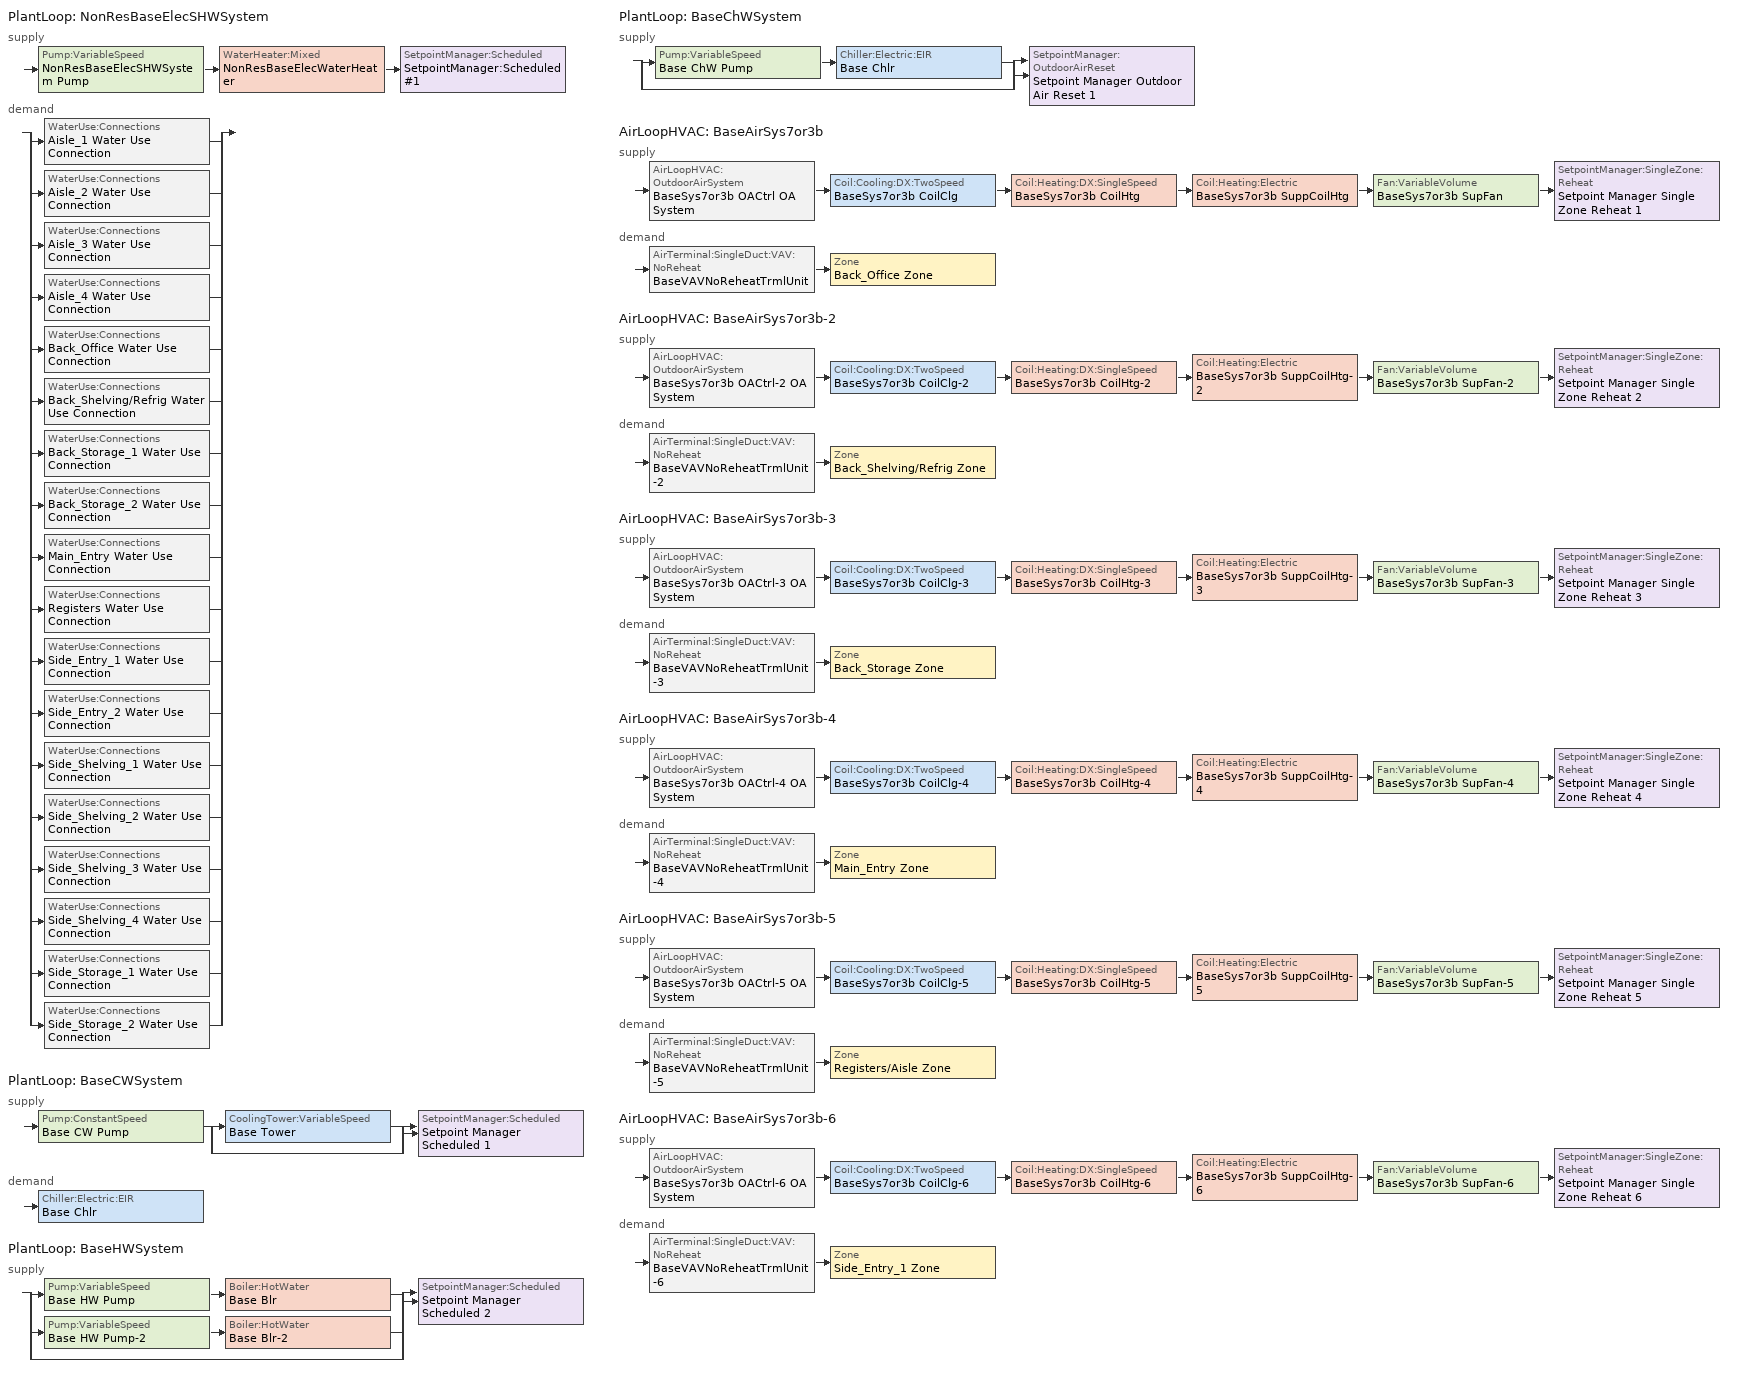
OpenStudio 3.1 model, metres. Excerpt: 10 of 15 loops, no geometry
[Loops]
PlantLoop 'NonResBaseElecSHWSystem'
 supply: Pump:VariableSpeed 'NonResBaseElecSHWSystem Pump' > WaterHeater:Mixed 'NonResBaseElecWaterHeater' > SetpointManager:Scheduled 'SetpointManager:Scheduled #1'
 demand: split
  | WaterUse:Connections 'Aisle_1 Water Use Connection'
  | WaterUse:Connections 'Aisle_2 Water Use Connection'
  | WaterUse:Connections 'Aisle_3 Water Use Connection'
  | WaterUse:Connections 'Aisle_4 Water Use Connection'
  | WaterUse:Connections 'Back_Office Water Use Connection'
  | WaterUse:Connections 'Back_Shelving/Refrig Water Use Connection'
  | WaterUse:Connections 'Back_Storage_1 Water Use Connection'
  | WaterUse:Connections 'Back_Storage_2 Water Use Connection'
  | WaterUse:Connections 'Main_Entry Water Use Connection'
  | WaterUse:Connections 'Registers Water Use Connection'
  | WaterUse:Connections 'Side_Entry_1 Water Use Connection'
  | WaterUse:Connections 'Side_Entry_2 Water Use Connection'
  | WaterUse:Connections 'Side_Shelving_1 Water Use Connection'
  | WaterUse:Connections 'Side_Shelving_2 Water Use Connection'
  | WaterUse:Connections 'Side_Shelving_3 Water Use Connection'
  | WaterUse:Connections 'Side_Shelving_4 Water Use Connection'
  | WaterUse:Connections 'Side_Storage_1 Water Use Connection'
  | WaterUse:Connections 'Side_Storage_2 Water Use Connection'
PlantLoop 'BaseCWSystem'
 supply: Pump:ConstantSpeed 'Base CW Pump' > split
  | CoolingTower:VariableSpeed 'Base Tower'
  | bypass
  join > SetpointManager:Scheduled 'Setpoint Manager Scheduled 1'
 demand: Chiller:Electric:EIR 'Base Chlr'
PlantLoop 'BaseHWSystem'
 supply: split
  | Pump:VariableSpeed 'Base HW Pump' > Boiler:HotWater 'Base Blr'
  | Pump:VariableSpeed 'Base HW Pump-2' > Boiler:HotWater 'Base Blr-2'
  | bypass
  join > SetpointManager:Scheduled 'Setpoint Manager Scheduled 2'
PlantLoop 'BaseChWSystem'
 supply: split
  | Pump:VariableSpeed 'Base ChW Pump' > Chiller:Electric:EIR 'Base Chlr'
  | bypass
  join > SetpointManager:OutdoorAirReset 'Setpoint Manager Outdoor Air Reset 1'
AirLoopHVAC 'BaseAirSys7or3b'
 supply: AirLoopHVAC:OutdoorAirSystem 'BaseSys7or3b OACtrl OA System' > Coil:Cooling:DX:TwoSpeed 'BaseSys7or3b CoilClg' > Coil:Heating:DX:SingleSpeed 'BaseSys7or3b CoilHtg' > Coil:Heating:Electric 'BaseSys7or3b SuppCoilHtg' > Fan:VariableVolume 'BaseSys7or3b SupFan' > SetpointManager:SingleZone:Reheat 'Setpoint Manager Single Zone Reheat 1'
 demand: AirTerminal:SingleDuct:VAV:NoReheat 'BaseVAVNoReheatTrmlUnit' > Zone 'Back_Office Zone'
AirLoopHVAC 'BaseAirSys7or3b-2'
 supply: AirLoopHVAC:OutdoorAirSystem 'BaseSys7or3b OACtrl-2 OA System' > Coil:Cooling:DX:TwoSpeed 'BaseSys7or3b CoilClg-2' > Coil:Heating:DX:SingleSpeed 'BaseSys7or3b CoilHtg-2' > Coil:Heating:Electric 'BaseSys7or3b SuppCoilHtg-2' > Fan:VariableVolume 'BaseSys7or3b SupFan-2' > SetpointManager:SingleZone:Reheat 'Setpoint Manager Single Zone Reheat 2'
 demand: AirTerminal:SingleDuct:VAV:NoReheat 'BaseVAVNoReheatTrmlUnit-2' > Zone 'Back_Shelving/Refrig Zone'
AirLoopHVAC 'BaseAirSys7or3b-3'
 supply: AirLoopHVAC:OutdoorAirSystem 'BaseSys7or3b OACtrl-3 OA System' > Coil:Cooling:DX:TwoSpeed 'BaseSys7or3b CoilClg-3' > Coil:Heating:DX:SingleSpeed 'BaseSys7or3b CoilHtg-3' > Coil:Heating:Electric 'BaseSys7or3b SuppCoilHtg-3' > Fan:VariableVolume 'BaseSys7or3b SupFan-3' > SetpointManager:SingleZone:Reheat 'Setpoint Manager Single Zone Reheat 3'
 demand: AirTerminal:SingleDuct:VAV:NoReheat 'BaseVAVNoReheatTrmlUnit-3' > Zone 'Back_Storage Zone'
AirLoopHVAC 'BaseAirSys7or3b-4'
 supply: AirLoopHVAC:OutdoorAirSystem 'BaseSys7or3b OACtrl-4 OA System' > Coil:Cooling:DX:TwoSpeed 'BaseSys7or3b CoilClg-4' > Coil:Heating:DX:SingleSpeed 'BaseSys7or3b CoilHtg-4' > Coil:Heating:Electric 'BaseSys7or3b SuppCoilHtg-4' > Fan:VariableVolume 'BaseSys7or3b SupFan-4' > SetpointManager:SingleZone:Reheat 'Setpoint Manager Single Zone Reheat 4'
 demand: AirTerminal:SingleDuct:VAV:NoReheat 'BaseVAVNoReheatTrmlUnit-4' > Zone 'Main_Entry Zone'
AirLoopHVAC 'BaseAirSys7or3b-5'
 supply: AirLoopHVAC:OutdoorAirSystem 'BaseSys7or3b OACtrl-5 OA System' > Coil:Cooling:DX:TwoSpeed 'BaseSys7or3b CoilClg-5' > Coil:Heating:DX:SingleSpeed 'BaseSys7or3b CoilHtg-5' > Coil:Heating:Electric 'BaseSys7or3b SuppCoilHtg-5' > Fan:VariableVolume 'BaseSys7or3b SupFan-5' > SetpointManager:SingleZone:Reheat 'Setpoint Manager Single Zone Reheat 5'
 demand: AirTerminal:SingleDuct:VAV:NoReheat 'BaseVAVNoReheatTrmlUnit-5' > Zone 'Registers/Aisle Zone'
AirLoopHVAC 'BaseAirSys7or3b-6'
 supply: AirLoopHVAC:OutdoorAirSystem 'BaseSys7or3b OACtrl-6 OA System' > Coil:Cooling:DX:TwoSpeed 'BaseSys7or3b CoilClg-6' > Coil:Heating:DX:SingleSpeed 'BaseSys7or3b CoilHtg-6' > Coil:Heating:Electric 'BaseSys7or3b SuppCoilHtg-6' > Fan:VariableVolume 'BaseSys7or3b SupFan-6' > SetpointManager:SingleZone:Reheat 'Setpoint Manager Single Zone Reheat 6'
 demand: AirTerminal:SingleDuct:VAV:NoReheat 'BaseVAVNoReheatTrmlUnit-6' > Zone 'Side_Entry_1 Zone'
[SizingPeriod:DesignDay] Barometric Pressure {Pa}=101284; Wind Speed {m/s}=2.3; Wind Direction {deg}=220; Sky Clearness=0; Rain Indicator=0; Snow Indicator=0; Day of Month=21; Day Type=SummerDesignDay; Daylight Saving Time Indicator=0; Humidity Indicating Type=Wetbulb; Dry-Bulb Temperature Range Modifier Type=DefaultMultipliers; Solar Model Indicator=ASHRAETau
Name | Maximum Dry-Bulb Temperature {C} | Daily Dry-Bulb Temperature Range {deltaC} | Humidity Indicating Conditions at Maximum Dry-Bulb | Month | ASHRAE Taub | ASHRAE Taud
SACRAMENTO EXECUTIVE  September .4% Condns DB=>MCWB | 37.9 | 16.8 | 19.8 | 9 | 0.351 | 2.437
SACRAMENTO EXECUTIVE  October .4% Condns DB=>MCWB | 33.5 | 14.6 | 18.2 | 10 | 0.345 | 2.463
[Sizing:Zone] Zone Cooling Design Supply Air Temperature {C}=14; Zone Heating Design Supply Air Temperature {C}=40; Zone Cooling Design Supply Air Humidity Ratio {kg-H2O/kg-air}=0.0085; Zone Heating Design Supply Air Humidity Ratio {kg-H2O/kg-air}=0.008; Zone Heating Sizing Factor=1; Zone Cooling Sizing Factor=1; Cooling Design Air Flow Method=DesignDay; Cooling Minimum Air Flow per Zone Floor Area {m3/s-m2}=0; Cooling Minimum Air Flow {m3/s}=0; Cooling Minimum Air Flow Fraction=0; Heating Maximum Air Flow per Zone Floor Area {m3/s-m2}=0; Heating Maximum Air Flow {m3/s}=0; Account for Dedicated Outdoor Air System=No; Dedicated Outdoor Air System Control Strategy=NeutralSupplyAir; Dedicated Outdoor Air Low Setpoint Temperature for Design {C}=autosize; Dedicated Outdoor Air High Setpoint Temperature for Design {C}=autosize
Name | Zone Cooling Design Supply Air Temperature Input Method | Zone Cooling Design Supply Air Temperature Difference {deltaC} | Zone Heating Design Supply Air Temperature Input Method | Zone Heating Design Supply Air Temperature Difference {deltaC} | Heating Design Air Flow Method | Heating Maximum Air Flow Fraction
Back_Office Zone; Back_Shelving/Refrig Zone; Back_Storage Zone; Main_Entry Zone; Registers/Aisle Zone; Side_Entry_1 Zone | TemperatureDifference | 11.1111 | TemperatureDifference | 13.8889 | DesignDayWithLimit | 0.5
Restroom_1 Zone; Restroom_2 Zone | SupplyAirTemperature | 11.11 | SupplyAirTemperature | 11.11 | DesignDay | 0
[Zone equipment]
Back_Office Zone: BaseVAVNoReheatTrmlUnit
Back_Shelving/Refrig Zone: BaseVAVNoReheatTrmlUnit-2
Back_Storage Zone: BaseVAVNoReheatTrmlUnit-3
Main_Entry Zone: BaseVAVNoReheatTrmlUnit-4
Registers/Aisle Zone: BaseVAVNoReheatTrmlUnit-5
Restroom_1 Zone: Restroom_1 Zone BaseExhFan
Restroom_2 Zone: Restroom_2 Zone BaseExhFan
Side_Entry_1 Zone: BaseVAVNoReheatTrmlUnit-6
[PlantLoop] Glycol Concentration=0; Plant Loop Volume {m3}=Autocalculate; Load Distribution Scheme=Optimal
Name | Maximum Loop Flow Rate {m3/s} | Fluid Type
NonResBaseElecSHWSystem
BaseCWSystem | 1.54785e-07
BaseHWSystem | 6.30662e-08 | Water
BaseChWSystem | 6.30662e-08
[Sizing:Plant] Sizing Option=NonCoincident; Zone Timesteps in Averaging Window=1; Coincident Sizing Factor Mode=None
Name | Loop Type | Design Loop Exit Temperature {C} | Loop Design Temperature Difference {deltaC}
NonResBaseElecSHWSystem | Heating | 57.2222 | 44.4444
BaseCWSystem | Condenser | 27.8333 | 5.55556
BaseHWSystem | Heating | 71.1111 | 22.2222
BaseChWSystem | Cooling | 6.66667 | 11.1111
[WaterHeater:Mixed]
NonResBaseElecWaterHeater: Tank Volume {m3}=0.481175; Setpoint Temperature Schedule=NonResBaseElecWaterHeater Setpoint Temp; Deadband Temperature Difference {deltaC}=2; Maximum Temperature Limit {C}=82.22; Heater Control Type=Cycle; Heater Maximum Capacity {W}=37049.2; Heater Fuel Type=Electricity; Heater Thermal Efficiency=1; Off Cycle Parasitic Fuel Consumption Rate {W}=0; Off Cycle Parasitic Heat Fraction to Tank=0.8; On Cycle Parasitic Fuel Consumption Rate {W}=0; Ambient Temperature Indicator=Schedule; Ambient Temperature Schedule=NonResBaseElecWaterHeater Ambient Temperature; Off Cycle Loss Coefficient to Ambient Temperature {W/K}=2.83454; On Cycle Loss Coefficient to Ambient Temperature {W/K}=2.83454; Use Side Effectiveness=1; Source Side Effectiveness=1; Use Side Design Flow Rate {m3/s}=autosize; Source Side Design Flow Rate {m3/s}=autosize; Indirect Water Heating Recovery Time {hr}=1.5; Source Side Flow Control Mode=IndirectHeatPrimarySetpoint
[Pump:VariableSpeed] Pump Control Type=Intermittent; Skin Loss Radiative Fraction=0.5; Design Power Sizing Method=PowerPerFlowPerPressure; Design Electric Power per Unit Flow Rate {W/(m3/s)}=348701.1; Design Shaft Power per Unit Flow Rate per Unit Head {W-s/m3-Pa}=1.28205; Design Minimum Flow Rate Fraction=0
Name | Rated Pump Head {Pa} | Rated Flow Rate {m3/s} | Rated Power Consumption {W} | Motor Efficiency | Coefficient 1 of the Part Load Performance Curve | Coefficient 2 of the Part Load Performance Curve | Coefficient 3 of the Part Load Performance Curve | Coefficient 4 of the Part Load Performance Curve | Minimum Flow Rate {m3/s}
NonResBaseElecSHWSystem Pump | 0
Base HW Pump; Base HW Pump-2 | 180527 | 3.15331e-08 | 0.00949639 | 0.855 | 0.0273 | -0.1317 | 0.6642 | 0.4445 | 0
Base ChW Pump | 119563 | 6.30662e-08 | 0.0125789 | 0.855 | 0.0273 | -0.1317 | 0.6642 | 0.4445 | 0
[SetpointManager:Scheduled] Control Variable=Temperature
Name | Schedule | Setpoint Node or NodeList
SetpointManager:Scheduled #1 | NonResBaseElecSHWSystem Supply Temp Schedule | NonResBaseElecSHWSystem Supply Mixer Outlet Node
Setpoint Manager Scheduled 1 | BaseCWSystem Supply Temp Schedule | BaseCWSystem Supply Mixer Outlet Node
Setpoint Manager Scheduled 2 | BaseHWSystem Supply Temp Schedule | BaseHWSystem Supply Mixer Outlet Node
[WaterUse:Connections] Drain Water Heat Exchanger Type=None; Drain Water Heat Exchanger Destination=Plant
Name | Water Use Equipment Name 1
Aisle_1 Water Use Connection | Aisle_1 Water Use Equipment
Aisle_2 Water Use Connection | Aisle_2 Water Use Equipment
Aisle_3 Water Use Connection | Aisle_3 Water Use Equipment
Aisle_4 Water Use Connection | Aisle_4 Water Use Equipment
Back_Office Water Use Connection | Back_Office Water Use Equipment
Back_Shelving/Refrig Water Use Connection | Back_Shelving/Refrig Water Use Equipment
Back_Storage_1 Water Use Connection | Back_Storage_1 Water Use Equipment
Back_Storage_2 Water Use Connection | Back_Storage_2 Water Use Equipment
Main_Entry Water Use Connection | Main_Entry Water Use Equipment
Registers Water Use Connection | Registers Water Use Equipment
Side_Entry_1 Water Use Connection | Side_Entry_1 Water Use Equipment
Side_Entry_2 Water Use Connection | Side_Entry_2 Water Use Equipment
Side_Shelving_1 Water Use Connection | Side_Shelving_1 Water Use Equipment
Side_Shelving_2 Water Use Connection | Side_Shelving_2 Water Use Equipment
Side_Shelving_3 Water Use Connection | Side_Shelving_3 Water Use Equipment
Side_Shelving_4 Water Use Connection | Side_Shelving_4 Water Use Equipment
Side_Storage_1 Water Use Connection | Side_Storage_1 Water Use Equipment
Side_Storage_2 Water Use Connection | Side_Storage_2 Water Use Equipment
[WaterUse:Equipment:Definition]
Name | Peak Flow Rate {m3/s} | Target Temperature Schedule
Aisle_1 Water Use Definition | 1.77477e-05 | Aisle_1 Target SHW Temp
Aisle_2 Water Use Definition | 1.77477e-05 | Aisle_2 Target SHW Temp
Aisle_3 Water Use Definition | 1.77477e-05 | Aisle_3 Target SHW Temp
Aisle_4 Water Use Definition | 1.77477e-05 | Aisle_4 Target SHW Temp
Back_Office Water Use Definition | 2.83906e-06 | Back_Office Target SHW Temp
Back_Shelving/Refrig Water Use Definition | 7.41458e-05 | Back_Shelving/Refrig Target SHW Temp
Back_Storage_1 Water Use Definition | 2.49837e-06 | Back_Storage_1 Target SHW Temp
Back_Storage_2 Water Use Definition | 2.83906e-06 | Back_Storage_2 Target SHW Temp
Main_Entry Water Use Definition | 2.1294e-05 | Main_Entry Target SHW Temp
Registers Water Use Definition | 2.12973e-05 | Registers Target SHW Temp
Side_Entry_1 Water Use Definition | 2.1294e-05 | Side_Entry_1 Target SHW Temp
Side_Entry_2 Water Use Definition | 2.1294e-05 | Side_Entry_2 Target SHW Temp
Side_Shelving_1 Water Use Definition | 2.3072e-05 | Side_Shelving_1 Target SHW Temp
Side_Shelving_2 Water Use Definition | 2.3072e-05 | Side_Shelving_2 Target SHW Temp
Side_Shelving_3 Water Use Definition | 2.3072e-05 | Side_Shelving_3 Target SHW Temp
Side_Shelving_4 Water Use Definition | 2.3072e-05 | Side_Shelving_4 Target SHW Temp
Side_Storage_1 Water Use Definition | 2.42266e-06 | Side_Storage_1 Target SHW Temp
Side_Storage_2 Water Use Definition | 9.46353e-07 | Side_Storage_2 Target SHW Temp
[WaterUse:Equipment] Flow Rate Fraction Schedule=RetailServiceHotWater
Name | Water Use Equipment Definition
Aisle_1 Water Use Equipment | Aisle_1 Water Use Definition
Aisle_2 Water Use Equipment | Aisle_2 Water Use Definition
Aisle_3 Water Use Equipment | Aisle_3 Water Use Definition
Aisle_4 Water Use Equipment | Aisle_4 Water Use Definition
Back_Office Water Use Equipment | Back_Office Water Use Definition
Back_Shelving/Refrig Water Use Equipment | Back_Shelving/Refrig Water Use Definition
Back_Storage_1 Water Use Equipment | Back_Storage_1 Water Use Definition
Back_Storage_2 Water Use Equipment | Back_Storage_2 Water Use Definition
Main_Entry Water Use Equipment | Main_Entry Water Use Definition
Registers Water Use Equipment | Registers Water Use Definition
Side_Entry_1 Water Use Equipment | Side_Entry_1 Water Use Definition
Side_Entry_2 Water Use Equipment | Side_Entry_2 Water Use Definition
Side_Shelving_1 Water Use Equipment | Side_Shelving_1 Water Use Definition
Side_Shelving_2 Water Use Equipment | Side_Shelving_2 Water Use Definition
Side_Shelving_3 Water Use Equipment | Side_Shelving_3 Water Use Definition
Side_Shelving_4 Water Use Equipment | Side_Shelving_4 Water Use Definition
Side_Storage_1 Water Use Equipment | Side_Storage_1 Water Use Definition
Side_Storage_2 Water Use Equipment | Side_Storage_2 Water Use Definition
[CoolingTower:VariableSpeed]
Base Tower: Model Type=CoolToolsCrossFlow; Design Inlet Air Wet-Bulb Temperature {C}=22.2778; Design Approach Temperature {deltaC}=5.55556; Design Range Temperature {deltaC}=5.55556; Design Water Flow Rate {m3/s}=1.54785e-07; Design Air Flow Rate {m3/s}=0.00011441; Design Fan Power {W}=0.0434561; Fan Power Ratio Function of Air Flow Rate Ratio Curve=Cooling Tower Variable Speed 1 Fan Power Ratio Curve; Minimum Air Flow Rate Ratio=0.5; Fraction of Tower Capacity in Free Convection Regime=0.125; Basin Heater Capacity {W/K}=0; Basin Heater Setpoint Temperature {C}=2; Evaporation Loss Mode=SaturatedExit; Evaporation Loss Factor {percent/K}=0.2; Drift Loss Percent {percent}=0.008; Blowdown Calculation Mode=ConcentrationRatio; Blowdown Concentration Ratio=3; Number of Cells=1; Sizing Factor=1
[Pump:ConstantSpeed]
Base CW Pump: Rated Flow Rate {m3/s}=1.54785e-07; Rated Pump Head {Pa}=134508; Rated Power Consumption {W}=0.0347318; Motor Efficiency=0.855; Fraction of Motor Inefficiencies to Fluid Stream=0; Pump Control Type=Intermittent; Design Power Sizing Method=PowerPerFlowPerPressure; Design Electric Power per Unit Flow Rate {W/(m3/s)}=348701.1; Design Shaft Power per Unit Flow Rate per Unit Head {W-s/m3-Pa}=1.28205
[Boiler:HotWater] Fuel Type=NaturalGas; Nominal Capacity {W}=2.93071; Nominal Thermal Efficiency=0.8225; Efficiency Curve Temperature Evaluation Variable=LeavingBoiler; Normalized Boiler Efficiency Curve=BlrHWBlrFIRRatio_fQRatioSI; Design Water Flow Rate {m3/s}=3.15507e-08; Water Outlet Upper Temperature Limit {C}=99; Boiler Flow Mode=LeavingSetpointModulated; Parasitic Electric Load {W}=0.000874524; Sizing Factor=1
Base Blr; Base Blr-2
[Chiller:Electric:EIR]
Base Chlr: Reference Capacity {W}=2.93071; Reference COP {W/W}=4.50897; Reference Entering Condenser Fluid Temperature {C}=27.8333; Reference Chilled Water Flow Rate {m3/s}=6.31014e-08; Reference Condenser Fluid Flow Rate {m3/s}=1.54106e-07; Cooling Capacity Function of Temperature Curve=ChlrWtrPosDispPathBAllQRatio_fTchwsTcwsSI; Electric Input to Cooling Output Ratio Function of Temperature Curve=ChlrWtrPosDispPathBAllEIRRatio_fTchwsTcwsSI; Electric Input to Cooling Output Ratio Function of Part Load Ratio Curve=ChlrWtrPosDispPathBAllEIRRatio_fQRatio; Minimum Part Load Ratio=0.15; Minimum Unloading Ratio=0.15; Condenser Type=WaterCooled; Chiller Flow Mode=LeavingSetpointModulated; Design Heat Recovery Water Flow Rate {m3/s}=Autosize; Sizing Factor=1; Basin Heater Capacity {W/K}=0; Basin Heater Setpoint Temperature {C}=10; Condenser Heat Recovery Relative Capacity Fraction=1
[SetpointManager:OutdoorAirReset]
Setpoint Manager Outdoor Air Reset 1: Control Variable=Temperature; Setpoint at Outdoor Low Temperature {C}=12.2222; Outdoor Low Temperature {C}=15.5556; Setpoint at Outdoor High Temperature {C}=6.66667; Outdoor High Temperature {C}=26.6667; Setpoint Node or NodeList=BaseChWSystem Supply Mixer Outlet Node
[AirLoopHVAC] Availability Schedule=RetailHVACAvail; Design Return Air Flow Fraction of Supply Air Flow=1
Name | Design Supply Air Flow Rate {m3/s}
BaseAirSys7or3b | 1.67713
BaseAirSys7or3b-2 | 24.0276
BaseAirSys7or3b-3 | 8.64716
BaseAirSys7or3b-4 | 4.54728
BaseAirSys7or3b-5 | 31.3666
BaseAirSys7or3b-6 | 4.51033
[Sizing:System] Type of Load to Size On=Sensible; Design Outdoor Air Flow Rate {m3/s}=Autosize; Central Heating Maximum System Air Flow Ratio=0.5; Preheat Design Temperature {C}=5.68434e-14; Preheat Design Humidity Ratio {kg-H2O/kg-Air}=0; Precool Design Temperature {C}=5.68434e-14; Precool Design Humidity Ratio {kg-H2O/kg-Air}=0; Central Cooling Design Supply Air Temperature {C}=12.7778; Central Heating Design Supply Air Temperature {C}=35; Sizing Option=NonCoincident; 100% Outdoor Air in Cooling=No; 100% Outdoor Air in Heating=No; Central Cooling Design Supply Air Humidity Ratio {kg-H2O/kg-Air}=0.0085; Central Heating Design Supply Air Humidity Ratio {kg-H2O/kg-Air}=0.008; Cooling Design Air Flow Method=DesignDay; Cooling Design Air Flow Rate {m3/s}=0; Heating Design Air Flow Method=DesignDay; Heating Design Air Flow Rate {m3/s}=0; System Outdoor Air Method=ZoneSum; Zone Maximum Outdoor Air Fraction=1; Cooling Supply Air Flow Rate Per Floor Area {m3/s-m2}=0.00996765; Cooling Fraction of Autosized Cooling Supply Air Flow Rate=1; Cooling Supply Air Flow Rate Per Unit Cooling Capacity {m3/s-W}=3.94755e-05; Heating Supply Air Flow Rate Per Floor Area {m3/s-m2}=0.00996765; Heating Fraction of Autosized Heating Supply Air Flow Rate=1; Heating Fraction of Autosized Cooling Supply Air Flow Rate=1; Heating Supply Air Flow Rate Per Unit Heating Capacity {m3/s-W}=3.15882e-05; Cooling Design Capacity Method=CoolingDesignCapacity; Cooling Design Capacity {W}=autosize; Cooling Design Capacity Per Floor Area {W/m2}=234.7; Fraction of Autosized Cooling Design Capacity=1; Heating Design Capacity Method=HeatingDesignCapacity; Heating Design Capacity {W}=autosize; Heating Design Capacity Per Floor Area {W/m2}=157; Fraction of Autosized Heating Design Capacity=1; Central Cooling Capacity Control Method=OnOff
BaseAirSys7or3b; BaseAirSys7or3b-2; BaseAirSys7or3b-3; BaseAirSys7or3b-4; BaseAirSys7or3b-5; BaseAirSys7or3b-6
[AvailabilityManager:NightCycle] Applicability Schedule=Always On Discrete; Control Type=CycleOnControlZone; Thermostat Tolerance {deltaC}=1.11111; Cycling Run Time Control Type=ThermostatWithMinimumRunTime; Cycling Run Time {s}=900
Availability Manager Night Cycle 1; Availability Manager Night Cycle 2; Availability Manager Night Cycle 3; Availability Manager Night Cycle 4; Availability Manager Night Cycle 5; Availability Manager Night Cycle 6; Availability Manager Night Cycle 7; Availability Manager Night Cycle 8; Availability Manager Night Cycle 9; Availability Manager Night Cycle 10; Availability Manager Night Cycle 11
[Fan:VariableVolume] Availability Schedule=Always On Discrete; Fan Power Minimum Flow Rate Input Method=FixedFlowRate; Fan Power Minimum Flow Fraction=0; Motor In Airstream Fraction=1; Fan Power Coefficient 1=0.027828; Fan Power Coefficient 2=0.026583; Fan Power Coefficient 3=-0.087069; Fan Power Coefficient 4=1.03092; Fan Power Coefficient 5=0
Name | Fan Total Efficiency | Pressure Rise {Pa} | Maximum Flow Rate {m3/s} | Fan Power Minimum Air Flow Rate {m3/s} | Motor Efficiency
BaseSys7or3b SupFan | 0.58175 | 917.541 | 1.67713 | 0.838566 | 0.895
BaseSys7or3b SupFan-2 | 0.59605 | 909.77 | 24.0276 | 12.0138 | 0.917
BaseSys7or3b SupFan-3 | 0.58175 | 917.541 | 8.64716 | 4.32359 | 0.895
BaseSys7or3b SupFan-4 | 0.58175 | 917.541 | 4.54728 | 2.27364 | 0.895
BaseSys7or3b SupFan-5 | 0.59605 | 909.77 | 31.3666 | 15.6833 | 0.917
BaseSys7or3b SupFan-6 | 0.58175 | 917.541 | 4.51033 | 2.25516 | 0.895
[Coil:Heating:Electric]
Name | Availability Schedule | Nominal Capacity {W}
BaseSys7or3b SuppCoilHtg | BaseSys7or3b SuppCoilHtg AvailSch | 22867
BaseSys7or3b SuppCoilHtg-2 | BaseSys7or3b SuppCoilHtg-2 AvailSch | 407070
BaseSys7or3b SuppCoilHtg-3 | BaseSys7or3b SuppCoilHtg-3 AvailSch | 146812
BaseSys7or3b SuppCoilHtg-4 | BaseSys7or3b SuppCoilHtg-4 AvailSch | 93502.9
BaseSys7or3b SuppCoilHtg-5 | BaseSys7or3b SuppCoilHtg-5 AvailSch | 521268
BaseSys7or3b SuppCoilHtg-6 | BaseSys7or3b SuppCoilHtg-6 AvailSch | 93148.2
[Coil:Heating:DX:SingleSpeed] Availability Schedule=Always On Discrete; Rated Supply Fan Power Per Volume Flow Rate {W/(m3/s)}=773.3; Total Heating Capacity Function of Temperature Curve=CoilHtgHPQRatio_fToadbSI; Total Heating Capacity Function of Flow Fraction Curve=CoilHtgHPQRatio_fCFMRatio; Energy Input Ratio Function of Temperature Curve=CoilHtgHPEIRRatio_fToadbSI; Energy Input Ratio Function of Flow Fraction Curve=CoilHtgHPEIRRatio_fCFMRatio; Part Load Fraction Correlation Curve=CoilHtgHPEIRRatio_fQFrac; Minimum Outdoor Dry-Bulb Temperature for Compressor Operation {C}=-8.33333; Maximum Outdoor Dry-Bulb Temperature for Defrost Operation {C}=4.44444; Maximum Outdoor Dry-Bulb Temperature for Crankcase Heater Operation {C}=10; Defrost Strategy=ReverseCycle; Defrost Control=Timed; Defrost Time Period Fraction=0.058333; Resistive Defrost Heater Capacity {W}=2000
Name | Rated Total Heating Capacity {W} | Rated COP {W/W} | Rated Air Flow Rate {m3/s} | Defrost Energy Input Ratio Function of Temperature Curve | Crankcase Heater Capacity {W}
BaseSys7or3b CoilHtg | 30804.7 | 3.77622 | 1.67713 | BaseSys7or3b CoilHtg Defrost Curve | 83.9523
BaseSys7or3b CoilHtg-2 | 439923 | 3.64834 | 24.0276 | BaseSys7or3b CoilHtg-2 Defrost Curve | 1198.92
BaseSys7or3b CoilHtg-3 | 158828 | 3.77622 | 8.64716 | BaseSys7or3b CoilHtg-3 Defrost Curve | 432.851
BaseSys7or3b CoilHtg-4 | 83522.3 | 3.64834 | 4.54728 | BaseSys7or3b CoilHtg-4 Defrost Curve | 227.623
BaseSys7or3b CoilHtg-5 | 574293 | 3.64834 | 31.3666 | BaseSys7or3b CoilHtg-5 Defrost Curve | 1565.12
BaseSys7or3b CoilHtg-6 | 86093.1 | 3.64834 | 4.51033 | BaseSys7or3b CoilHtg-6 Defrost Curve | 234.629
[Coil:Cooling:DX:TwoSpeed] Availability Schedule=Always On Discrete; Rated High Speed Sensible Heat Ratio=Autosize; Unit Internal Static Air Pressure {Pa}=773.3; Total Cooling Capacity Function of Temperature Curve=CoilClgDXQRatio_fTwbToadbSI; Total Cooling Capacity Function of Flow Fraction Curve=CoilClgDXDblQRatio_fCFMRatio; Energy Input Ratio Function of Temperature Curve=CoilClgDXEIRRatio_fTwbToadbSI; Energy Input Ratio Function of Flow Fraction Curve=CoilClgDXDblEIRRatio_fCFMRatio; Part Load Fraction Correlation Curve=CoilClgDXEIRRatio_fQFrac; Rated Low Speed Sensible Heat Ratio=Autosize; Condenser Type=AirCooled; Minimum Outdoor Dry-Bulb Temperature for Compressor Operation {C}=-25; High Speed Evaporative Condenser Effectiveness=0; High Speed Evaporative Condenser Air Flow Rate {m3/s}=Autosize; High Speed Evaporative Condenser Pump Rated Power Consumption {W}=Autosize; Low Speed Evaporative Condenser Effectiveness=0; Low Speed Evaporative Condenser Air Flow Rate {m3/s}=Autosize; Low Speed Evaporative Condenser Pump Rated Power Consumption {W}=Autosize; Basin Heater Capacity {W/K}=0; Basin Heater Setpoint Temperature {C}=10
Name | Rated High Speed Total Cooling Capacity {W} | Rated High Speed COP {W/W} | Rated High Speed Air Flow Rate {m3/s} | Rated Low Speed Total Cooling Capacity {W} | Rated Low Speed COP {W/W} | Rated Low Speed Air Flow Rate {m3/s} | Low Speed Total Cooling Capacity Function of Temperature Curve | Low Speed Energy Input Ratio Function of Temperature Curve
BaseSys7or3b CoilClg | 30804.7 | 3.90941 | 1.67713 | 15402.4 | 3.90941 | 0.838566 | CoilClgDXQRatio_fTwbToadbSI 1 | CoilClgDXEIRRatio_fTwbToadbSI 1
BaseSys7or3b CoilClg-2 | 439923 | 3.74515 | 24.0276 | 219962 | 3.74515 | 12.0138 | CoilClgDXQRatio_fTwbToadbSI 2 | CoilClgDXEIRRatio_fTwbToadbSI 2
BaseSys7or3b CoilClg-3 | 158828 | 3.90941 | 8.64716 | 79413.8 | 3.90941 | 4.32358 | CoilClgDXQRatio_fTwbToadbSI 3 | CoilClgDXEIRRatio_fTwbToadbSI 3
BaseSys7or3b CoilClg-4 | 83522.3 | 3.74515 | 4.54728 | 41761.2 | 3.74515 | 2.27364 | CoilClgDXQRatio_fTwbToadbSI 4 | CoilClgDXEIRRatio_fTwbToadbSI 4
BaseSys7or3b CoilClg-5 | 574293 | 3.74515 | 31.3666 | 287147 | 3.74515 | 15.6833 | CoilClgDXQRatio_fTwbToadbSI 5 | CoilClgDXEIRRatio_fTwbToadbSI 5
BaseSys7or3b CoilClg-6 | 86093.1 | 3.74515 | 4.51033 | 43046.6 | 3.74515 | 2.25516 | CoilClgDXQRatio_fTwbToadbSI 6 | CoilClgDXEIRRatio_fTwbToadbSI 6
[Controller:OutdoorAir] Minimum Outdoor Air Flow Rate {m3/s}=0; Maximum Outdoor Air Flow Rate {m3/s}=Autosize; Economizer Control Type=FixedDryBulb; Economizer Control Action Type=ModulateFlow; Economizer Maximum Limit Dry-Bulb Temperature {C}=23.8889; Economizer Maximum Limit Enthalpy {J/kg}=116300; Lockout Type=NoLockout; Minimum Limit Type=FixedMinimum; High Humidity Control=No; Heat Recovery Bypass Control Type=BypassWhenOAFlowGreaterThanMinimum
Name | Minimum Outdoor Air Schedule | Maximum Fraction of Outdoor Air Schedule | Controller Mechanical Ventilation
BaseSys7or3b OACtrl | BaseSys7or3b OACtrl Schedule | BaseSys7or3b OACtrl Max OA Schedule | BaseSys7or3b OACtrl Mech Vent Controller
BaseSys7or3b OACtrl-2 | BaseSys7or3b OACtrl-2 Schedule | BaseSys7or3b OACtrl-2 Max OA Schedule | BaseSys7or3b OACtrl-2 Mech Vent Controller
BaseSys7or3b OACtrl-3 | BaseSys7or3b OACtrl-3 Schedule | BaseSys7or3b OACtrl-3 Max OA Schedule | BaseSys7or3b OACtrl-3 Mech Vent Controller
BaseSys7or3b OACtrl-4 | BaseSys7or3b OACtrl-4 Schedule | BaseSys7or3b OACtrl-4 Max OA Schedule | BaseSys7or3b OACtrl-4 Mech Vent Controller
BaseSys7or3b OACtrl-5 | BaseSys7or3b OACtrl-5 Schedule | BaseSys7or3b OACtrl-5 Max OA Schedule | BaseSys7or3b OACtrl-5 Mech Vent Controller
BaseSys7or3b OACtrl-6 | BaseSys7or3b OACtrl-6 Schedule | BaseSys7or3b OACtrl-6 Max OA Schedule | BaseSys7or3b OACtrl-6 Mech Vent Controller
[Controller:MechanicalVentilation] Availability Schedule=Always On Discrete; System Outdoor Air Method=ZoneSum
Name | Demand Controlled Ventilation
BaseSys7or3b OACtrl Mech Vent Controller; BaseSys7or3b OACtrl-2 Mech Vent Controller; BaseSys7or3b OACtrl-3 Mech Vent Controller; BaseSys7or3b OACtrl-5 Mech Vent Controller
BaseSys7or3b OACtrl-4 Mech Vent Controller; BaseSys7or3b OACtrl-6 Mech Vent Controller | Yes
[AirLoopHVAC:OutdoorAirSystem]
Name | Controller
BaseSys7or3b OACtrl OA System | BaseSys7or3b OACtrl
BaseSys7or3b OACtrl-2 OA System | BaseSys7or3b OACtrl-2
BaseSys7or3b OACtrl-3 OA System | BaseSys7or3b OACtrl-3
BaseSys7or3b OACtrl-4 OA System | BaseSys7or3b OACtrl-4
BaseSys7or3b OACtrl-5 OA System | BaseSys7or3b OACtrl-5
BaseSys7or3b OACtrl-6 OA System | BaseSys7or3b OACtrl-6
[SetpointManager:SingleZone:Reheat] Minimum Supply Air Temperature {C}=12.7778; Maximum Supply Air Temperature {C}=35
Name | Control Zone | Setpoint Node or NodeList
Setpoint Manager Single Zone Reheat 1 | Back_Office Zone | BaseSys7or3b SupFan Outlet Node
Setpoint Manager Single Zone Reheat 2 | Back_Shelving/Refrig Zone | BaseSys7or3b SupFan-2 Outlet Node
Setpoint Manager Single Zone Reheat 3 | Back_Storage Zone | BaseSys7or3b SupFan-3 Outlet Node
Setpoint Manager Single Zone Reheat 4 | Main_Entry Zone | BaseSys7or3b SupFan-4 Outlet Node
Setpoint Manager Single Zone Reheat 5 | Registers/Aisle Zone | BaseSys7or3b SupFan-5 Outlet Node
Setpoint Manager Single Zone Reheat 6 | Side_Entry_1 Zone | BaseSys7or3b SupFan-6 Outlet Node
[AirTerminal:SingleDuct:VAV:NoReheat] Availability Schedule=Always On Discrete; Zone Minimum Air Flow Input Method=FixedFlowRate; Constant Minimum Air Flow Fraction=0.3; Control For Outdoor Air=No
Name | Maximum Air Flow Rate {m3/s} | Fixed Minimum Air Flow Rate {m3/s}
BaseVAVNoReheatTrmlUnit | 1.67713 | 0.838566
BaseVAVNoReheatTrmlUnit-2 | 24.0276 | 12.0138
BaseVAVNoReheatTrmlUnit-3 | 8.64716 | 4.32359
BaseVAVNoReheatTrmlUnit-4 | 4.54728 | 2.27364
BaseVAVNoReheatTrmlUnit-5 | 31.3666 | 15.6833
BaseVAVNoReheatTrmlUnit-6 | 4.51033 | 2.25516
[Fan:ZoneExhaust] Availability Schedule=RetailHVACAvail; Fan Total Efficiency=0.55575; Pressure Rise {Pa}=235.627; Maximum Flow Rate {m3/s}=0.235974; System Availability Manager Coupling Mode=Decoupled; Balanced Exhaust Fraction Schedule=On
Restroom_1 Zone BaseExhFan; Restroom_2 Zone BaseExhFan
[Curve:Biquadratic]
Name | Coefficient1 Constant | Coefficient2 x | Coefficient3 x**2 | Coefficient4 y | Coefficient5 y**2 | Coefficient6 x*y | Minimum Value of x | Maximum Value of x | Minimum Value of y | Maximum Value of y | Minimum Curve Output | Maximum Curve Output
CoilClgDXQRatio_fTwbToadbSI; CoilClgDXQRatio_fTwbToadbSI 1; CoilClgDXQRatio_fTwbToadbSI 2; CoilClgDXQRatio_fTwbToadbSI 3; CoilClgDXQRatio_fTwbToadbSI 4; CoilClgDXQRatio_fTwbToadbSI 5; CoilClgDXQRatio_fTwbToadbSI 6 | 0.86779 | 0.014245 | 0.000554 | -0.007569 | 3.2e-05 | -0.000191 | 13.89 | 25 | 23.89 | 46.11 | 0.77 | 1.29
CoilClgDXEIRRatio_fTwbToadbSI; CoilClgDXEIRRatio_fTwbToadbSI 1; CoilClgDXEIRRatio_fTwbToadbSI 2; CoilClgDXEIRRatio_fTwbToadbSI 3; CoilClgDXEIRRatio_fTwbToadbSI 4; CoilClgDXEIRRatio_fTwbToadbSI 5; CoilClgDXEIRRatio_fTwbToadbSI 6 | 0.116709 | 0.028458 | -0.000411 | 0.021422 | 0.000162 | -0.00068 | 13.89 | 25 | 23.89 | 46.11 | 0.77 | 1.33
ChlrWtrPosDispPathBAllQRatio_fTchwsTcwsSI | 0.899926 | 0.030102 | -0.000332 | -0.001743 | -9.2e-05 | 0.000229 | 4.44 | 12.22 | 15.56 | 29.44 | 0.93 | 1.21
ChlrWtrPosDispPathBAllEIRRatio_fTchwsTcwsSI | 0.428265 | -0.024071 | 0.000849 | 0.016416 | 0.000381 | -0.00059 | 4.44 | 12.22 | 15.56 | 29.44 | 0.5 | 1.07
BaseSys7or3b CoilHtg Defrost Curve; BaseSys7or3b CoilHtg-2 Defrost Curve; BaseSys7or3b CoilHtg-3 Defrost Curve; BaseSys7or3b CoilHtg-4 Defrost Curve; BaseSys7or3b CoilHtg-5 Defrost Curve; BaseSys7or3b CoilHtg-6 Defrost Curve | 1 | 0 | 0 | 0 | 0 | 0 | 0 | 1 | 0 | 1
[Curve:Cubic]
Name | Coefficient1 Constant | Coefficient2 x | Coefficient3 x**2 | Coefficient4 x**3 | Minimum Value of x | Maximum Value of x | Minimum Curve Output | Maximum Curve Output
CoilClgDXEIRRatio_fQFrac | 0 | 5.1091 | -8.5515 | 4.4744 | 0.7 | 1 | 0.92 | 1
CoilClgDXDblQRatio_fCFMRatio | 0.472786 | 1.24334 | -1.03871 | 0.322578 | 0 | 100 | 0.47
CoilClgDXDblEIRRatio_fCFMRatio | 1.00795 | 0.345441 | -0.692289 | 0.338899 | 0 | 100
CoilHtgHPQRatio_fToadbSI | 0.729009 | 0.031928 | 0.000136 | -9e-06 | 0 | 10 | 0.17 | 1.05
CoilHtgHPEIRRatio_fToadbSI | 1.21829 | -0.036117 | 0.00142 | -2.7e-05 | 0 | 10 | 0.97 | 3.18
Cooling Tower Variable Speed 1 Fan Power Ratio Curve | -0.0093 | 0.0512 | -0.0838 | 1.0419 | 0.15 | 1
[Curve:Quadratic]
Name | Coefficient1 Constant | Coefficient2 x | Coefficient3 x**2 | Minimum Value of x | Maximum Value of x | Minimum Curve Output | Maximum Curve Output
CoilHtgHPQRatio_fCFMRatio | 0.84 | 0.16 | 0 | 0 | 100 | 0.84
CoilHtgHPEIRRatio_fQFrac | 0.85 | 0.15 | 0 | 0 | 1 | 0.85 | 1
CoilHtgHPEIRRatio_fCFMRatio | 1.3824 | -0.4336 | 0.0512 | 0 | 1
BlrHWBlrFIRRatio_fQRatioSI | 0.6267 | 0.674 | -0.3073 | 0 | 100 | 0.75
ChlrWtrPosDispPathBAllEIRRatio_fQRatio | 0 | 0.6206 | 0.3893 | 0.1 | 100 | 0.07
[Schedule:Day]
OnDay; AllOnHVACAvailDay; BaseSys7or3b OACtrl Schedule Week 1 Summer; BaseSys7or3b OACtrl Schedule Week 1 Winter; BaseSys7or3b OACtrl-2 Schedule Week 1 Summer; BaseSys7or3b OACtrl-2 Schedule Week 1 Winter; BaseSys7or3b OACtrl-3 Schedule Week 1 Summer; BaseSys7or3b OACtrl-3 Schedule Week 1 Winter; BaseSys7or3b OACtrl-4 Schedule Week 1 Summer; BaseSys7or3b OACtrl-4 Schedule Week 1 Winter; BaseSys7or3b OACtrl-5 Schedule Week 1 Summer; BaseSys7or3b OACtrl-5 Schedule Week 1 Winter; BaseSys7or3b OACtrl-6 Schedule Week 1 Summer; BaseSys7or3b OACtrl-6 Schedule Week 1 Winter: 1, 0, 1, 2, 0, 1, 3, 0, 1, 4, 0, 1, 5, 0, 1, 6, 0, 1, 7, 0, 1, 8, 0, 1, 9, 0, 1, 10, 0, 1, 11, 0, 1, 12, 0, 1, 13, 0, 1, 14, 0, 1, 15, 0, 1, 16, 0, 1, 17, 0, 1, 18, 0, 1, 19, 0, 1, 20, 0, 1, 21, 0, 1, 22, 0, 1, 23, 0, 1, 24, 0, 1
OffDay: 1, 0, 0, 2, 0, 0, 3, 0, 0, 4, 0, 0, 5, 0, 0, 6, 0, 0, 7, 0, 0, 8, 0, 0, 9, 0, 0, 10, 0, 0, 11, 0, 0, 12, 0, 0, 13, 0, 0, 14, 0, 0, 15, 0, 0, 16, 0, 0, 17, 0, 0, 18, 0, 0, 19, 0, 0, 20, 0, 0, 21, 0, 0, 22, 0, 0, 23, 0, 0, 24, 0, 0
RetailServiceHotWaterSun: 1, 0, 0.07, 2, 0, 0.07, 3, 0, 0.07, 4, 0, 0.06, 5, 0, 0.06, 6, 0, 0.06, 7, 0, 0.07, 8, 0, 0.1, 9, 0, 0.12, 10, 0, 0.14, 11, 0, 0.29, 12, 0, 0.31, 13, 0, 0.36, 14, 0, 0.36, 15, 0, 0.34, 16, 0, 0.35, 17, 0, 0.37, 18, 0, 0.34, 19, 0, 0.25, 20, 0, 0.27, 21, 0, 0.21, 22, 0, 0.16, 23, 0, 0.1, 24, 0, 0.06
RetailServiceHotWaterWD: 1, 0, 0.04, 2, 0, 0.05, 3, 0, 0.05, 4, 0, 0.04, 5, 0, 0.04, 6, 0, 0.04, 7, 0, 0.04, 8, 0, 0.15, 9, 0, 0.23, 10, 0, 0.32, 11, 0, 0.41, 12, 0, 0.57, 13, 0, 0.62, 14, 0, 0.61, 15, 0, 0.5, 16, 0, 0.45, 17, 0, 0.46, 18, 0, 0.47, 19, 0, 0.42, 20, 0, 0.34, 21, 0, 0.33, 22, 0, 0.23, 23, 0, 0.13, 24, 0, 0.08
RetailServiceHotWaterSat: 1, 0, 0.11, 2, 0, 0.1, 3, 0, 0.08, 4, 0, 0.06, 5, 0, 0.06, 6, 0, 0.06, 7, 0, 0.07, 8, 0, 0.2, 9, 0, 0.24, 10, 0, 0.27, 11, 0, 0.42, 12, 0, 0.54, 13, 0, 0.59, 14, 0, 0.6, 15, 0, 0.49, 16, 0, 0.48, 17, 0, 0.47, 18, 0, 0.46, 19, 0, 0.44, 20, 0, 0.36, 21, 0, 0.29, 22, 0, 0.22, 23, 0, 0.16, 24, 0, 0.13
RetailHVACAvailSun; BaseSys7or3b OACtrl Schedule Week 1 Sunday; BaseSys7or3b OACtrl Schedule Week 1 Holiday; BaseSys7or3b OACtrl Schedule Week 1 Custom 1; BaseSys7or3b OACtrl Schedule Week 1 Custom 2; BaseSys7or3b OACtrl-2 Schedule Week 1 Sunday; BaseSys7or3b OACtrl-2 Schedule Week 1 Holiday; BaseSys7or3b OACtrl-2 Schedule Week 1 Custom 1; BaseSys7or3b OACtrl-2 Schedule Week 1 Custom 2; BaseSys7or3b OACtrl-3 Schedule Week 1 Sunday; BaseSys7or3b OACtrl-3 Schedule Week 1 Holiday; BaseSys7or3b OACtrl-3 Schedule Week 1 Custom 1; BaseSys7or3b OACtrl-3 Schedule Week 1 Custom 2; BaseSys7or3b OACtrl-4 Schedule Week 1 Sunday; BaseSys7or3b OACtrl-4 Schedule Week 1 Holiday; BaseSys7or3b OACtrl-4 Schedule Week 1 Custom 1; BaseSys7or3b OACtrl-4 Schedule Week 1 Custom 2; BaseSys7or3b OACtrl-5 Schedule Week 1 Sunday; BaseSys7or3b OACtrl-5 Schedule Week 1 Holiday; BaseSys7or3b OACtrl-5 Schedule Week 1 Custom 1; BaseSys7or3b OACtrl-5 Schedule Week 1 Custom 2; BaseSys7or3b OACtrl-6 Schedule Week 1 Sunday; BaseSys7or3b OACtrl-6 Schedule Week 1 Holiday; BaseSys7or3b OACtrl-6 Schedule Week 1 Custom 1; BaseSys7or3b OACtrl-6 Schedule Week 1 Custom 2: 1, 0, 0, 2, 0, 0, 3, 0, 0, 4, 0, 0, 5, 0, 0, 6, 0, 0, 7, 0, 0, 8, 0, 0, 9, 0, 1, 10, 0, 1, 11, 0, 1, 12, 0, 1, 13, 0, 1, 14, 0, 1, 15, 0, 1, 16, 0, 1, 17, 0, 1, 18, 0, 1, 19, 0, 1, 20, 0, 0, 21, 0, 0, 22, 0, 0, 23, 0, 0, 24, 0, 0
RetailHVACAvailWD; BaseSys7or3b OACtrl Schedule Week 1 Monday; BaseSys7or3b OACtrl Schedule Week 1 Tuesday; BaseSys7or3b OACtrl Schedule Week 1 Wednesday; BaseSys7or3b OACtrl Schedule Week 1 Thursday; BaseSys7or3b OACtrl Schedule Week 1 Friday; BaseSys7or3b OACtrl-2 Schedule Week 1 Monday; BaseSys7or3b OACtrl-2 Schedule Week 1 Tuesday; BaseSys7or3b OACtrl-2 Schedule Week 1 Wednesday; BaseSys7or3b OACtrl-2 Schedule Week 1 Thursday; BaseSys7or3b OACtrl-2 Schedule Week 1 Friday; BaseSys7or3b OACtrl-3 Schedule Week 1 Monday; BaseSys7or3b OACtrl-3 Schedule Week 1 Tuesday; BaseSys7or3b OACtrl-3 Schedule Week 1 Wednesday; BaseSys7or3b OACtrl-3 Schedule Week 1 Thursday; BaseSys7or3b OACtrl-3 Schedule Week 1 Friday; BaseSys7or3b OACtrl-4 Schedule Week 1 Monday; BaseSys7or3b OACtrl-4 Schedule Week 1 Tuesday; BaseSys7or3b OACtrl-4 Schedule Week 1 Wednesday; BaseSys7or3b OACtrl-4 Schedule Week 1 Thursday; BaseSys7or3b OACtrl-4 Schedule Week 1 Friday; BaseSys7or3b OACtrl-5 Schedule Week 1 Monday; BaseSys7or3b OACtrl-5 Schedule Week 1 Tuesday; BaseSys7or3b OACtrl-5 Schedule Week 1 Wednesday; BaseSys7or3b OACtrl-5 Schedule Week 1 Thursday; BaseSys7or3b OACtrl-5 Schedule Week 1 Friday; BaseSys7or3b OACtrl-6 Schedule Week 1 Monday; BaseSys7or3b OACtrl-6 Schedule Week 1 Tuesday; BaseSys7or3b OACtrl-6 Schedule Week 1 Wednesday; BaseSys7or3b OACtrl-6 Schedule Week 1 Thursday; BaseSys7or3b OACtrl-6 Schedule Week 1 Friday: 1, 0, 0, 2, 0, 0, 3, 0, 0, 4, 0, 0, 5, 0, 0, 6, 0, 0, 7, 0, 1, 8, 0, 1, 9, 0, 1, 10, 0, 1, 11, 0, 1, 12, 0, 1, 13, 0, 1, 14, 0, 1, 15, 0, 1, 16, 0, 1, 17, 0, 1, 18, 0, 1, 19, 0, 1, 20, 0, 1, 21, 0, 1, 22, 0, 0, 23, 0, 0, 24, 0, 0
RetailHVACAvailSat; BaseSys7or3b OACtrl Schedule Week 1 Saturday; BaseSys7or3b OACtrl-2 Schedule Week 1 Saturday; BaseSys7or3b OACtrl-3 Schedule Week 1 Saturday; BaseSys7or3b OACtrl-4 Schedule Week 1 Saturday; BaseSys7or3b OACtrl-5 Schedule Week 1 Saturday; BaseSys7or3b OACtrl-6 Schedule Week 1 Saturday: 1, 0, 0, 2, 0, 0, 3, 0, 0, 4, 0, 0, 5, 0, 0, 6, 0, 0, 7, 0, 1, 8, 0, 1, 9, 0, 1, 10, 0, 1, 11, 0, 1, 12, 0, 1, 13, 0, 1, 14, 0, 1, 15, 0, 1, 16, 0, 1, 17, 0, 1, 18, 0, 1, 19, 0, 1, 20, 0, 1, 21, 0, 1, 22, 0, 1, 23, 0, 0, 24, 0, 0
Schedule:Day #2: 24, 0, 20
Schedule:Day #5; Schedule:Day #6; Schedule:Day #7; Schedule:Day #9; Schedule:Day #11; Schedule:Day #13; Schedule:Day #15; Schedule:Day #17; Schedule:Day #19; Schedule:Day #21; Schedule:Day #23; Schedule:Day #25; Schedule:Day #29; Schedule:Day #31; Schedule:Day #33; Schedule:Day #35; Schedule:Day #37; Schedule:Day #39; Schedule:Day #41; Schedule:Day #43: 24, 0, 57.2222
Schedule Day 1: 24, 0, 21.1111
Schedule Day 2: 24, 0, 71.1111
Schedule Day 3; Schedule Day 4; Schedule Day 5; Schedule Day 6; Schedule Day 7; Schedule Day 8: 24, 0, 1
[Schedule:Week]
RetailServiceHotWaterWk: RetailServiceHotWaterSun, RetailServiceHotWaterWD, RetailServiceHotWaterWD, RetailServiceHotWaterWD, RetailServiceHotWaterWD, RetailServiceHotWaterWD, RetailServiceHotWaterSat, RetailServiceHotWaterSun, OnDay, OffDay, RetailServiceHotWaterSun, RetailServiceHotWaterSun
RetailHVACAvailWk: RetailHVACAvailSun, RetailHVACAvailWD, RetailHVACAvailWD, RetailHVACAvailWD, RetailHVACAvailWD, RetailHVACAvailWD, RetailHVACAvailSat, RetailHVACAvailSun, AllOnHVACAvailDay, AllOnHVACAvailDay, RetailHVACAvailSun, RetailHVACAvailSun
OnWk: OnDay, OnDay, OnDay, OnDay, OnDay, OnDay, OnDay, OnDay, OnDay, OnDay, OnDay, OnDay
BaseSys7or3b OACtrl Schedule Week 1: BaseSys7or3b OACtrl Schedule Week 1 Sunday, BaseSys7or3b OACtrl Schedule Week 1 Monday, BaseSys7or3b OACtrl Schedule Week 1 Tuesday, BaseSys7or3b OACtrl Schedule Week 1 Wednesday, BaseSys7or3b OACtrl Schedule Week 1 Thursday, BaseSys7or3b OACtrl Schedule Week 1 Friday, BaseSys7or3b OACtrl Schedule Week 1 Saturday, BaseSys7or3b OACtrl Schedule Week 1 Holiday, BaseSys7or3b OACtrl Schedule Week 1 Summer, BaseSys7or3b OACtrl Schedule Week 1 Winter, BaseSys7or3b OACtrl Schedule Week 1 Custom 1, BaseSys7or3b OACtrl Schedule Week 1 Custom 2
BaseSys7or3b OACtrl-2 Schedule Week 1: BaseSys7or3b OACtrl-2 Schedule Week 1 Sunday, BaseSys7or3b OACtrl-2 Schedule Week 1 Monday, BaseSys7or3b OACtrl-2 Schedule Week 1 Tuesday, BaseSys7or3b OACtrl-2 Schedule Week 1 Wednesday, BaseSys7or3b OACtrl-2 Schedule Week 1 Thursday, BaseSys7or3b OACtrl-2 Schedule Week 1 Friday, BaseSys7or3b OACtrl-2 Schedule Week 1 Saturday, BaseSys7or3b OACtrl-2 Schedule Week 1 Holiday, BaseSys7or3b OACtrl-2 Schedule Week 1 Summer, BaseSys7or3b OACtrl-2 Schedule Week 1 Winter, BaseSys7or3b OACtrl-2 Schedule Week 1 Custom 1, BaseSys7or3b OACtrl-2 Schedule Week 1 Custom 2
BaseSys7or3b OACtrl-3 Schedule Week 1: BaseSys7or3b OACtrl-3 Schedule Week 1 Sunday, BaseSys7or3b OACtrl-3 Schedule Week 1 Monday, BaseSys7or3b OACtrl-3 Schedule Week 1 Tuesday, BaseSys7or3b OACtrl-3 Schedule Week 1 Wednesday, BaseSys7or3b OACtrl-3 Schedule Week 1 Thursday, BaseSys7or3b OACtrl-3 Schedule Week 1 Friday, BaseSys7or3b OACtrl-3 Schedule Week 1 Saturday, BaseSys7or3b OACtrl-3 Schedule Week 1 Holiday, BaseSys7or3b OACtrl-3 Schedule Week 1 Summer, BaseSys7or3b OACtrl-3 Schedule Week 1 Winter, BaseSys7or3b OACtrl-3 Schedule Week 1 Custom 1, BaseSys7or3b OACtrl-3 Schedule Week 1 Custom 2
BaseSys7or3b OACtrl-4 Schedule Week 1: BaseSys7or3b OACtrl-4 Schedule Week 1 Sunday, BaseSys7or3b OACtrl-4 Schedule Week 1 Monday, BaseSys7or3b OACtrl-4 Schedule Week 1 Tuesday, BaseSys7or3b OACtrl-4 Schedule Week 1 Wednesday, BaseSys7or3b OACtrl-4 Schedule Week 1 Thursday, BaseSys7or3b OACtrl-4 Schedule Week 1 Friday, BaseSys7or3b OACtrl-4 Schedule Week 1 Saturday, BaseSys7or3b OACtrl-4 Schedule Week 1 Holiday, BaseSys7or3b OACtrl-4 Schedule Week 1 Summer, BaseSys7or3b OACtrl-4 Schedule Week 1 Winter, BaseSys7or3b OACtrl-4 Schedule Week 1 Custom 1, BaseSys7or3b OACtrl-4 Schedule Week 1 Custom 2
BaseSys7or3b OACtrl-5 Schedule Week 1: BaseSys7or3b OACtrl-5 Schedule Week 1 Sunday, BaseSys7or3b OACtrl-5 Schedule Week 1 Monday, BaseSys7or3b OACtrl-5 Schedule Week 1 Tuesday, BaseSys7or3b OACtrl-5 Schedule Week 1 Wednesday, BaseSys7or3b OACtrl-5 Schedule Week 1 Thursday, BaseSys7or3b OACtrl-5 Schedule Week 1 Friday, BaseSys7or3b OACtrl-5 Schedule Week 1 Saturday, BaseSys7or3b OACtrl-5 Schedule Week 1 Holiday, BaseSys7or3b OACtrl-5 Schedule Week 1 Summer, BaseSys7or3b OACtrl-5 Schedule Week 1 Winter, BaseSys7or3b OACtrl-5 Schedule Week 1 Custom 1, BaseSys7or3b OACtrl-5 Schedule Week 1 Custom 2
BaseSys7or3b OACtrl-6 Schedule Week 1: BaseSys7or3b OACtrl-6 Schedule Week 1 Sunday, BaseSys7or3b OACtrl-6 Schedule Week 1 Monday, BaseSys7or3b OACtrl-6 Schedule Week 1 Tuesday, BaseSys7or3b OACtrl-6 Schedule Week 1 Wednesday, BaseSys7or3b OACtrl-6 Schedule Week 1 Thursday, BaseSys7or3b OACtrl-6 Schedule Week 1 Friday, BaseSys7or3b OACtrl-6 Schedule Week 1 Saturday, BaseSys7or3b OACtrl-6 Schedule Week 1 Holiday, BaseSys7or3b OACtrl-6 Schedule Week 1 Summer, BaseSys7or3b OACtrl-6 Schedule Week 1 Winter, BaseSys7or3b OACtrl-6 Schedule Week 1 Custom 1, BaseSys7or3b OACtrl-6 Schedule Week 1 Custom 2
[Schedule:Year]
RetailServiceHotWater: 12, 31, RetailServiceHotWaterWk
RetailHVACAvail: 12, 31, RetailHVACAvailWk
On: 12, 31, OnWk
BaseSys7or3b OACtrl Schedule: 12, 31, BaseSys7or3b OACtrl Schedule Week 1
BaseSys7or3b OACtrl-2 Schedule: 12, 31, BaseSys7or3b OACtrl-2 Schedule Week 1
BaseSys7or3b OACtrl-3 Schedule: 12, 31, BaseSys7or3b OACtrl-3 Schedule Week 1
BaseSys7or3b OACtrl-4 Schedule: 12, 31, BaseSys7or3b OACtrl-4 Schedule Week 1
BaseSys7or3b OACtrl-5 Schedule: 12, 31, BaseSys7or3b OACtrl-5 Schedule Week 1
BaseSys7or3b OACtrl-6 Schedule: 12, 31, BaseSys7or3b OACtrl-6 Schedule Week 1
[Schedule:Ruleset]
Name | Default Day Schedule
NonResBaseElecWaterHeater Ambient Temperature | Schedule:Day #2
NonResBaseElecWaterHeater Setpoint Temp | Schedule:Day #5
NonResBaseElecSHWSystem Supply Temp Schedule | Schedule:Day #6
Aisle_1 Target SHW Temp | Schedule:Day #7
Aisle_2 Target SHW Temp | Schedule:Day #9
Aisle_3 Target SHW Temp | Schedule:Day #11
Aisle_4 Target SHW Temp | Schedule:Day #13
Back_Office Target SHW Temp | Schedule:Day #15
Back_Shelving/Refrig Target SHW Temp | Schedule:Day #17
Back_Storage_1 Target SHW Temp | Schedule:Day #19
Back_Storage_2 Target SHW Temp | Schedule:Day #21
Main_Entry Target SHW Temp | Schedule:Day #23
Registers Target SHW Temp | Schedule:Day #25
Side_Entry_1 Target SHW Temp | Schedule:Day #29
Side_Entry_2 Target SHW Temp | Schedule:Day #31
Side_Shelving_1 Target SHW Temp | Schedule:Day #33
Side_Shelving_2 Target SHW Temp | Schedule:Day #35
Side_Shelving_3 Target SHW Temp | Schedule:Day #37
Side_Shelving_4 Target SHW Temp | Schedule:Day #39
Side_Storage_1 Target SHW Temp | Schedule:Day #41
Side_Storage_2 Target SHW Temp | Schedule:Day #43
BaseCWSystem Supply Temp Schedule | Schedule Day 1
BaseHWSystem Supply Temp Schedule | Schedule Day 2
BaseSys7or3b OACtrl Max OA Schedule | Schedule Day 3
BaseSys7or3b OACtrl-2 Max OA Schedule | Schedule Day 4
BaseSys7or3b OACtrl-3 Max OA Schedule | Schedule Day 5
BaseSys7or3b OACtrl-4 Max OA Schedule | Schedule Day 6
BaseSys7or3b OACtrl-5 Max OA Schedule | Schedule Day 7
BaseSys7or3b OACtrl-6 Max OA Schedule | Schedule Day 8
[Schedule:Constant] Value=1
Always On Discrete; BaseSys7or3b SuppCoilHtg AvailSch; BaseSys7or3b SuppCoilHtg-2 AvailSch; BaseSys7or3b SuppCoilHtg-3 AvailSch; BaseSys7or3b SuppCoilHtg-4 AvailSch; BaseSys7or3b SuppCoilHtg-5 AvailSch; BaseSys7or3b SuppCoilHtg-6 AvailSch
